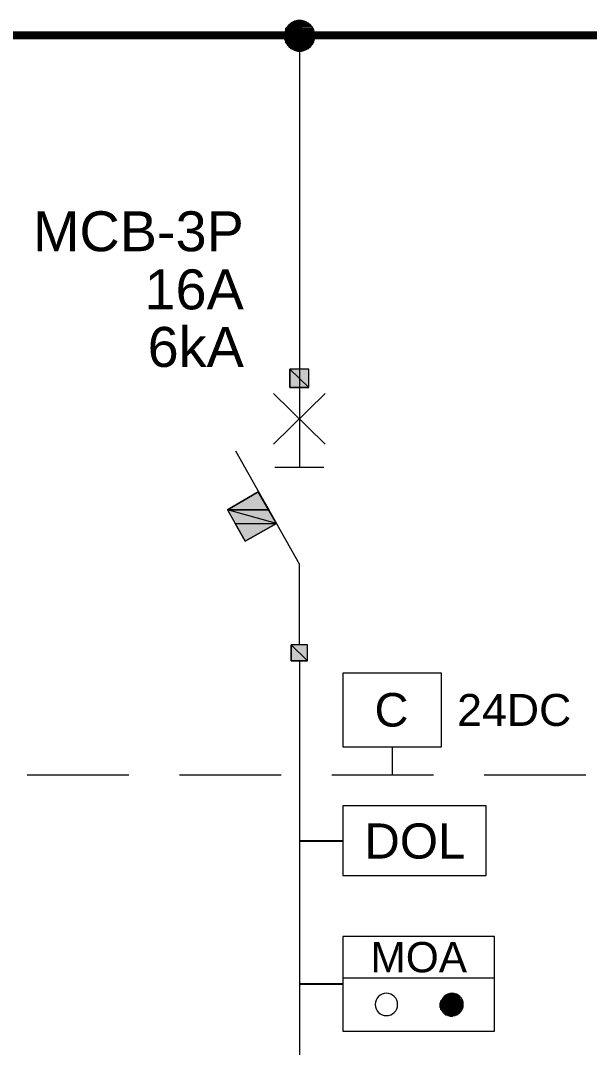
# Model space of a CAD drawing. Header units: millimetres. Extents: x -33055 to 42243, y -56860 to 24450.
# Drawn here: x 21395 to 24951, y 8545 to 14967 of the extents above; entities that cross this region are included whole.
import ezdxf
from ezdxf.enums import TextEntityAlignment as Align

# ---------------------------------------------------------------- set-up
doc = ezdxf.new("R2010")
doc.units = ezdxf.units.MM
for name, color, linetype in [('E-BUSBAR', 7, 'Continuous'), ('E-CTRL', 7, 'Continuous'), ('E-LEADER', 7, 'Continuous'), ('E-SLD', 7, 'Continuous'), ('E-TEXT', 7, 'Continuous')]:
    doc.layers.add(name, color=color, linetype=linetype)
doc.styles.add('ARIAL', font='arial.ttf')

msp = doc.modelspace()

# ---------------------------------------------------------------- hatches: boundary and pattern name
at = {"layer": 'E-SLD'}
h = msp.add_hatch(color=7, dxfattribs=at)
h.dxf.hatch_style = 1
h.paths.add_polyline_path([(23150.3, 14967), (23124.9, 14967), (23163, 14962.8), (23150.3, 14967)])
h.paths.add_polyline_path([(23124.9, 14967), (23163, 14962.8), (23120.6, 14962.8), (23124.9, 14967)])
h = msp.add_hatch(color=7, dxfattribs=at)
h.dxf.hatch_style = 1
h.paths.add_polyline_path([(23141.8, 14967), (23150.3, 14967), (23124.9, 14967), (23141.8, 14967)])
h = msp.add_hatch(color=7, dxfattribs=at)
h.dxf.hatch_style = 1
h.paths.add_polyline_path([(23230.7, 14899.3), (23048.7, 14899.3), (23230.7, 14890.8), (23230.7, 14899.3)])
h.paths.add_polyline_path([(23048.7, 14899.3), (23230.7, 14890.8), (23044.4, 14890.8), (23048.7, 14899.3)])
h = msp.add_hatch(color=7, dxfattribs=at)
h.dxf.hatch_style = 1
h.paths.add_polyline_path([(23226.5, 14907.8), (23052.9, 14907.8), (23230.7, 14899.3), (23226.5, 14907.8)])
h.paths.add_polyline_path([(23052.9, 14907.8), (23230.7, 14899.3), (23048.7, 14899.3), (23052.9, 14907.8)])
h = msp.add_hatch(color=7, dxfattribs=at)
h.dxf.hatch_style = 1
h.paths.add_polyline_path([(23218, 14924.7), (23061.4, 14924.7), (23222.2, 14916.2), (23218, 14924.7)])
h.paths.add_polyline_path([(23061.4, 14924.7), (23222.2, 14916.2), (23052.9, 14916.2), (23061.4, 14924.7)])
h = msp.add_hatch(color=7, dxfattribs=at)
h.dxf.hatch_style = 1
h.paths.add_polyline_path([(23222.2, 14916.2), (23052.9, 14916.2), (23226.5, 14907.8), (23222.2, 14916.2)])
h.paths.add_polyline_path([(23052.9, 14916.2), (23226.5, 14907.8), (23052.9, 14907.8), (23052.9, 14916.2)])
h = msp.add_hatch(color=7, dxfattribs=at)
h.dxf.hatch_style = 1
h.paths.add_polyline_path([(23213.8, 14928.9), (23065.6, 14928.9), (23218, 14924.7), (23213.8, 14928.9)])
h.paths.add_polyline_path([(23065.6, 14928.9), (23218, 14924.7), (23061.4, 14924.7), (23065.6, 14928.9)])
h = msp.add_hatch(color=7, dxfattribs=at)
h.dxf.hatch_style = 1
h.paths.add_polyline_path([(23209.5, 14937.4), (23069.8, 14937.4), (23213.8, 14928.9), (23209.5, 14937.4)])
h.paths.add_polyline_path([(23069.8, 14937.4), (23213.8, 14928.9), (23065.6, 14928.9), (23069.8, 14937.4)])
h = msp.add_hatch(color=7, dxfattribs=at)
h.dxf.hatch_style = 1
h.paths.add_polyline_path([(23201.1, 14941.6), (23078.3, 14941.6), (23209.5, 14937.4), (23201.1, 14941.6)])
h.paths.add_polyline_path([(23078.3, 14941.6), (23209.5, 14937.4), (23069.8, 14937.4), (23078.3, 14941.6)])
h = msp.add_hatch(color=7, dxfattribs=at)
h.dxf.hatch_style = 1
h.paths.add_polyline_path([(23192.6, 14950.1), (23086.8, 14950.1), (23201.1, 14941.6), (23192.6, 14950.1)])
h.paths.add_polyline_path([(23086.8, 14950.1), (23201.1, 14941.6), (23078.3, 14941.6), (23086.8, 14950.1)])
h = msp.add_hatch(color=7, dxfattribs=at)
h.dxf.hatch_style = 1
h.paths.add_polyline_path([(23184.1, 14954.3), (23091, 14954.3), (23192.6, 14950.1), (23184.1, 14954.3)])
h.paths.add_polyline_path([(23091, 14954.3), (23192.6, 14950.1), (23086.8, 14950.1), (23091, 14954.3)])
h = msp.add_hatch(color=7, dxfattribs=at)
h.dxf.hatch_style = 1
h.paths.add_polyline_path([(23179.9, 14958.6), (23099.5, 14958.6), (23184.1, 14954.3), (23179.9, 14958.6)])
h.paths.add_polyline_path([(23099.5, 14958.6), (23184.1, 14954.3), (23091, 14954.3), (23099.5, 14958.6)])
h = msp.add_hatch(color=7, dxfattribs=at)
h.dxf.hatch_style = 1
h.paths.add_polyline_path([(23167.2, 14962.8), (23107.9, 14962.8), (23179.9, 14958.6), (23167.2, 14962.8)])
h.paths.add_polyline_path([(23107.9, 14962.8), (23179.9, 14958.6), (23099.5, 14958.6), (23107.9, 14962.8)])
h = msp.add_hatch(color=7, dxfattribs=at)
h.dxf.hatch_style = 1
h.paths.add_polyline_path([(23163, 14962.8), (23120.6, 14962.8), (23167.2, 14962.8), (23163, 14962.8)])
h.paths.add_polyline_path([(23120.6, 14962.8), (23167.2, 14962.8), (23107.9, 14962.8), (23120.6, 14962.8)])
h = msp.add_hatch(color=7, dxfattribs=at)
h.dxf.hatch_style = 1
h.paths.add_polyline_path([(23230.7, 14890.8), (23044.4, 14890.8), (23234.9, 14882.4), (23230.7, 14890.8)])
h.paths.add_polyline_path([(23044.4, 14890.8), (23234.9, 14882.4), (23044.4, 14882.4), (23044.4, 14890.8)])
h = msp.add_hatch(color=7, dxfattribs=at)
h.dxf.hatch_style = 1
h.paths.add_polyline_path([(23234.9, 14882.4), (23044.4, 14882.4), (23234.9, 14869.7), (23234.9, 14882.4)])
h.paths.add_polyline_path([(23044.4, 14882.4), (23234.9, 14869.7), (23044.4, 14869.7), (23044.4, 14882.4)])
h = msp.add_hatch(color=7, dxfattribs=at)
h.dxf.hatch_style = 1
h.paths.add_polyline_path([(23234.9, 14869.7), (23044.4, 14869.7), (23234.9, 14861.2), (23234.9, 14869.7)])
h.paths.add_polyline_path([(23044.4, 14869.7), (23234.9, 14861.2), (23044.4, 14861.2), (23044.4, 14869.7)])
h = msp.add_hatch(color=7, dxfattribs=at)
h.dxf.hatch_style = 1
h.paths.add_polyline_path([(23234.9, 14861.2), (23044.4, 14861.2), (23230.7, 14852.7), (23234.9, 14861.2)])
h.paths.add_polyline_path([(23044.4, 14861.2), (23230.7, 14852.7), (23044.4, 14852.7), (23044.4, 14861.2)])
h = msp.add_hatch(color=7, dxfattribs=at)
h.dxf.hatch_style = 1
h.paths.add_polyline_path([(23230.7, 14852.7), (23044.4, 14852.7), (23230.7, 14844.3), (23230.7, 14852.7)])
h.paths.add_polyline_path([(23044.4, 14852.7), (23230.7, 14844.3), (23048.7, 14844.3), (23044.4, 14852.7)])
h = msp.add_hatch(color=7, dxfattribs=at)
h.dxf.hatch_style = 1
h.paths.add_polyline_path([(23230.7, 14844.3), (23048.7, 14844.3), (23226.5, 14835.8), (23230.7, 14844.3)])
h.paths.add_polyline_path([(23048.7, 14844.3), (23226.5, 14835.8), (23052.9, 14835.8), (23048.7, 14844.3)])
h = msp.add_hatch(color=7, dxfattribs=at)
h.dxf.hatch_style = 1
h.paths.add_polyline_path([(23226.5, 14835.8), (23052.9, 14835.8), (23222.2, 14827.3), (23226.5, 14835.8)])
h.paths.add_polyline_path([(23052.9, 14835.8), (23222.2, 14827.3), (23052.9, 14827.3), (23052.9, 14835.8)])
h = msp.add_hatch(color=7, dxfattribs=at)
h.dxf.hatch_style = 1
h.paths.add_polyline_path([(23222.2, 14827.3), (23052.9, 14827.3), (23218, 14818.9), (23222.2, 14827.3)])
h.paths.add_polyline_path([(23052.9, 14827.3), (23218, 14818.9), (23061.4, 14818.9), (23052.9, 14827.3)])
h = msp.add_hatch(color=7, dxfattribs=at)
h.dxf.hatch_style = 1
h.paths.add_polyline_path([(23218, 14818.9), (23061.4, 14818.9), (23213.8, 14810.4), (23218, 14818.9)])
h.paths.add_polyline_path([(23061.4, 14818.9), (23213.8, 14810.4), (23065.6, 14810.4), (23061.4, 14818.9)])
h = msp.add_hatch(color=7, dxfattribs=at)
h.dxf.hatch_style = 1
h.paths.add_polyline_path([(23213.8, 14810.4), (23065.6, 14810.4), (23209.5, 14806.2), (23213.8, 14810.4)])
h.paths.add_polyline_path([(23065.6, 14810.4), (23209.5, 14806.2), (23069.8, 14806.2), (23065.6, 14810.4)])
h = msp.add_hatch(color=7, dxfattribs=at)
h.dxf.hatch_style = 1
h.paths.add_polyline_path([(23209.5, 14806.2), (23069.8, 14806.2), (23201.1, 14797.7), (23209.5, 14806.2)])
h.paths.add_polyline_path([(23069.8, 14806.2), (23201.1, 14797.7), (23078.3, 14797.7), (23069.8, 14806.2)])
h = msp.add_hatch(color=7, dxfattribs=at)
h.dxf.hatch_style = 1
h.paths.add_polyline_path([(23201.1, 14797.7), (23078.3, 14797.7), (23192.6, 14793.5), (23201.1, 14797.7)])
h.paths.add_polyline_path([(23078.3, 14797.7), (23192.6, 14793.5), (23086.8, 14793.5), (23078.3, 14797.7)])
h = msp.add_hatch(color=7, dxfattribs=at)
h.dxf.hatch_style = 1
h.paths.add_polyline_path([(23192.6, 14793.5), (23086.8, 14793.5), (23184.1, 14789.2), (23192.6, 14793.5)])
h.paths.add_polyline_path([(23086.8, 14793.5), (23184.1, 14789.2), (23091, 14789.2), (23086.8, 14793.5)])
h = msp.add_hatch(color=7, dxfattribs=at)
h.dxf.hatch_style = 1
h.paths.add_polyline_path([(23184.1, 14789.2), (23091, 14789.2), (23179.9, 14785), (23184.1, 14789.2)])
h.paths.add_polyline_path([(23091, 14789.2), (23179.9, 14785), (23099.5, 14785), (23091, 14789.2)])
h = msp.add_hatch(color=7, dxfattribs=at)
h.dxf.hatch_style = 1
h.paths.add_polyline_path([(23179.9, 14785), (23099.5, 14785), (23167.2, 14780.8), (23179.9, 14785)])
h.paths.add_polyline_path([(23099.5, 14785), (23167.2, 14780.8), (23107.9, 14780.8), (23099.5, 14785)])
h = msp.add_hatch(color=7, dxfattribs=at)
h.dxf.hatch_style = 1
h.paths.add_polyline_path([(23167.2, 14780.8), (23107.9, 14780.8), (23163, 14780.8), (23167.2, 14780.8)])
h.paths.add_polyline_path([(23107.9, 14780.8), (23163, 14780.8), (23120.6, 14780.8), (23107.9, 14780.8)])
h = msp.add_hatch(color=7, dxfattribs=at)
h.dxf.hatch_style = 1
h.paths.add_polyline_path([(23120.6, 14780.8), (23124.9, 14776.5), (23150.3, 14776.5), (23120.6, 14780.8)])
h.paths.add_polyline_path([(23124.9, 14776.5), (23150.3, 14776.5), (23141.8, 14776.5), (23124.9, 14776.5)])
h = msp.add_hatch(color=7, dxfattribs=at)
h.dxf.hatch_style = 1
h.paths.add_polyline_path([(23120.6, 14780.8), (23163, 14780.8), (23150.3, 14776.5), (23120.6, 14780.8)])
h = msp.add_hatch(color=7, dxfattribs=at)
h.dxf.hatch_style = 1
h.paths.add_polyline_path([(23196.8, 12786.9), (23078.3, 12786.9), (23196.8, 12672.6), (23196.8, 12786.9)])
h.paths.add_polyline_path([(23078.3, 12786.9), (23196.8, 12672.6), (23078.3, 12672.6), (23078.3, 12786.9)])
h = msp.add_hatch(color=7, dxfattribs=at)
h.dxf.hatch_style = 1
h.paths.add_polyline_path([(22879.3, 12020.6), (22947.1, 11906.3), (22688.8, 11906.3), (22879.3, 12020.6)])
h = msp.add_hatch(color=7, dxfattribs=at)
h.dxf.hatch_style = 1
h.paths.add_polyline_path([(22688.8, 11906.3), (22735.4, 11821.7), (22993.6, 11821.7), (22688.8, 11906.3)])
h.paths.add_polyline_path([(22735.4, 11821.7), (22993.6, 11821.7), (22798.9, 11711.6), (22735.4, 11821.7)])
h = msp.add_hatch(color=7, dxfattribs=at)
h.dxf.hatch_style = 1
h.paths.add_polyline_path([(22688.8, 11906.3), (22947.1, 11906.3), (22993.6, 11821.7), (22688.8, 11906.3)])
h = msp.add_hatch(color=7, dxfattribs=at)
h.dxf.hatch_style = 1
h.paths.add_polyline_path([(23188.4, 11063.9), (23086.8, 11063.9), (23188.4, 10962.3), (23188.4, 11063.9)])
h.paths.add_polyline_path([(23086.8, 11063.9), (23188.4, 10962.3), (23086.8, 10962.3), (23086.8, 11063.9)])
h = msp.add_hatch(color=7, dxfattribs=at)
h.dxf.hatch_style = 1
h.paths.add_polyline_path([(24132.4, 8862.6), (24043.5, 8862.6), (24140.9, 8858.3), (24132.4, 8862.6)])
h.paths.add_polyline_path([(24043.5, 8862.6), (24140.9, 8858.3), (24039.3, 8858.3), (24043.5, 8862.6)])
h = msp.add_hatch(color=7, dxfattribs=at)
h.dxf.hatch_style = 1
h.paths.add_polyline_path([(24128.2, 8866.8), (24047.7, 8866.8), (24132.4, 8862.6), (24128.2, 8866.8)])
h.paths.add_polyline_path([(24047.7, 8866.8), (24132.4, 8862.6), (24043.5, 8862.6), (24047.7, 8866.8)])
h = msp.add_hatch(color=7, dxfattribs=at)
h.dxf.hatch_style = 1
h.paths.add_polyline_path([(24123.9, 8871), (24052, 8871), (24128.2, 8866.8), (24123.9, 8871)])
h.paths.add_polyline_path([(24052, 8871), (24128.2, 8866.8), (24047.7, 8866.8), (24052, 8871)])
h = msp.add_hatch(color=7, dxfattribs=at)
h.dxf.hatch_style = 1
h.paths.add_polyline_path([(24115.5, 8875.3), (24060.4, 8875.3), (24123.9, 8871), (24115.5, 8875.3)])
h.paths.add_polyline_path([(24060.4, 8875.3), (24123.9, 8871), (24052, 8871), (24060.4, 8875.3)])
h = msp.add_hatch(color=7, dxfattribs=at)
h.dxf.hatch_style = 1
h.paths.add_polyline_path([(24111.2, 8875.3), (24064.7, 8875.3), (24115.5, 8875.3), (24111.2, 8875.3)])
h.paths.add_polyline_path([(24064.7, 8875.3), (24115.5, 8875.3), (24060.4, 8875.3), (24064.7, 8875.3)])
h = msp.add_hatch(color=7, dxfattribs=at)
h.dxf.hatch_style = 1
h.paths.add_polyline_path([(24102.8, 8879.5), (24073.1, 8879.5), (24111.2, 8875.3), (24102.8, 8879.5)])
h.paths.add_polyline_path([(24073.1, 8879.5), (24111.2, 8875.3), (24064.7, 8875.3), (24073.1, 8879.5)])
h = msp.add_hatch(color=7, dxfattribs=at)
h.dxf.hatch_style = 1
h.paths.add_polyline_path([(24094.3, 8879.5), (24077.4, 8879.5), (24102.8, 8879.5), (24094.3, 8879.5)])
h.paths.add_polyline_path([(24077.4, 8879.5), (24102.8, 8879.5), (24073.1, 8879.5), (24077.4, 8879.5)])
h = msp.add_hatch(color=7, dxfattribs=at)
h.dxf.hatch_style = 1
h.paths.add_polyline_path([(24090.1, 8879.5), (24094.3, 8879.5), (24077.4, 8879.5), (24090.1, 8879.5)])
h = msp.add_hatch(color=7, dxfattribs=at)
h.dxf.hatch_style = 1
h.paths.add_polyline_path([(24153.6, 8828.7), (24022.3, 8828.7), (24157.8, 8824.5), (24153.6, 8828.7)])
h.paths.add_polyline_path([(24022.3, 8828.7), (24157.8, 8824.5), (24018.1, 8824.5), (24022.3, 8828.7)])
h = msp.add_hatch(color=7, dxfattribs=at)
h.dxf.hatch_style = 1
h.paths.add_polyline_path([(24157.8, 8824.5), (24018.1, 8824.5), (24157.8, 8816), (24157.8, 8824.5)])
h.paths.add_polyline_path([(24018.1, 8824.5), (24157.8, 8816), (24018.1, 8816), (24018.1, 8824.5)])
h = msp.add_hatch(color=7, dxfattribs=at)
h.dxf.hatch_style = 1
h.paths.add_polyline_path([(24157.8, 8816), (24018.1, 8816), (24157.8, 8811.8), (24157.8, 8816)])
h.paths.add_polyline_path([(24018.1, 8816), (24157.8, 8811.8), (24018.1, 8811.8), (24018.1, 8816)])
h = msp.add_hatch(color=7, dxfattribs=at)
h.dxf.hatch_style = 1
h.paths.add_polyline_path([(24157.8, 8811.8), (24018.1, 8811.8), (24157.8, 8803.3), (24157.8, 8811.8)])
h.paths.add_polyline_path([(24018.1, 8811.8), (24157.8, 8803.3), (24018.1, 8803.3), (24018.1, 8811.8)])
h = msp.add_hatch(color=7, dxfattribs=at)
h.dxf.hatch_style = 1
h.paths.add_polyline_path([(24157.8, 8803.3), (24018.1, 8803.3), (24157.8, 8794.8), (24157.8, 8803.3)])
h.paths.add_polyline_path([(24018.1, 8803.3), (24157.8, 8794.8), (24018.1, 8794.8), (24018.1, 8803.3)])
h = msp.add_hatch(color=7, dxfattribs=at)
h.dxf.hatch_style = 1
h.paths.add_polyline_path([(24149.3, 8841.4), (24026.6, 8841.4), (24153.6, 8837.2), (24149.3, 8841.4)])
h.paths.add_polyline_path([(24026.6, 8841.4), (24153.6, 8837.2), (24022.3, 8837.2), (24026.6, 8841.4)])
h = msp.add_hatch(color=7, dxfattribs=at)
h.dxf.hatch_style = 1
h.paths.add_polyline_path([(24153.6, 8837.2), (24022.3, 8837.2), (24153.6, 8828.7), (24153.6, 8837.2)])
h.paths.add_polyline_path([(24022.3, 8837.2), (24153.6, 8828.7), (24022.3, 8828.7), (24022.3, 8837.2)])
h = msp.add_hatch(color=7, dxfattribs=at)
h.dxf.hatch_style = 1
h.paths.add_polyline_path([(24145.1, 8845.6), (24030.8, 8845.6), (24149.3, 8841.4), (24145.1, 8845.6)])
h.paths.add_polyline_path([(24030.8, 8845.6), (24149.3, 8841.4), (24026.6, 8841.4), (24030.8, 8845.6)])
h = msp.add_hatch(color=7, dxfattribs=at)
h.dxf.hatch_style = 1
h.paths.add_polyline_path([(24140.9, 8854.1), (24035, 8854.1), (24145.1, 8845.6), (24140.9, 8854.1)])
h.paths.add_polyline_path([(24035, 8854.1), (24145.1, 8845.6), (24030.8, 8845.6), (24035, 8854.1)])
h = msp.add_hatch(color=7, dxfattribs=at)
h.dxf.hatch_style = 1
h.paths.add_polyline_path([(24140.9, 8858.3), (24039.3, 8858.3), (24140.9, 8854.1), (24140.9, 8858.3)])
h.paths.add_polyline_path([(24039.3, 8858.3), (24140.9, 8854.1), (24035, 8854.1), (24039.3, 8858.3)])
h = msp.add_hatch(color=7, dxfattribs=at)
h.dxf.hatch_style = 1
h.paths.add_polyline_path([(24157.8, 8794.8), (24018.1, 8794.8), (24153.6, 8790.6), (24157.8, 8794.8)])
h.paths.add_polyline_path([(24018.1, 8794.8), (24153.6, 8790.6), (24022.3, 8790.6), (24018.1, 8794.8)])
h = msp.add_hatch(color=7, dxfattribs=at)
h.dxf.hatch_style = 1
h.paths.add_polyline_path([(24153.6, 8790.6), (24022.3, 8790.6), (24153.6, 8782.1), (24153.6, 8790.6)])
h.paths.add_polyline_path([(24022.3, 8790.6), (24153.6, 8782.1), (24022.3, 8782.1), (24022.3, 8790.6)])
h = msp.add_hatch(color=7, dxfattribs=at)
h.dxf.hatch_style = 1
h.paths.add_polyline_path([(24153.6, 8782.1), (24022.3, 8782.1), (24149.3, 8777.9), (24153.6, 8782.1)])
h.paths.add_polyline_path([(24022.3, 8782.1), (24149.3, 8777.9), (24026.6, 8777.9), (24022.3, 8782.1)])
h = msp.add_hatch(color=7, dxfattribs=at)
h.dxf.hatch_style = 1
h.paths.add_polyline_path([(24149.3, 8777.9), (24026.6, 8777.9), (24145.1, 8773.7), (24149.3, 8777.9)])
h.paths.add_polyline_path([(24026.6, 8777.9), (24145.1, 8773.7), (24030.8, 8773.7), (24026.6, 8777.9)])
h = msp.add_hatch(color=7, dxfattribs=at)
h.dxf.hatch_style = 1
h.paths.add_polyline_path([(24145.1, 8773.7), (24030.8, 8773.7), (24140.9, 8765.2), (24145.1, 8773.7)])
h.paths.add_polyline_path([(24030.8, 8773.7), (24140.9, 8765.2), (24035, 8765.2), (24030.8, 8773.7)])
h = msp.add_hatch(color=7, dxfattribs=at)
h.dxf.hatch_style = 1
h.paths.add_polyline_path([(24140.9, 8765.2), (24035, 8765.2), (24140.9, 8761), (24140.9, 8765.2)])
h.paths.add_polyline_path([(24035, 8765.2), (24140.9, 8761), (24039.3, 8761), (24035, 8765.2)])
h = msp.add_hatch(color=7, dxfattribs=at)
h.dxf.hatch_style = 1
h.paths.add_polyline_path([(24140.9, 8761), (24039.3, 8761), (24132.4, 8756.7), (24140.9, 8761)])
h.paths.add_polyline_path([(24039.3, 8761), (24132.4, 8756.7), (24043.5, 8756.7), (24039.3, 8761)])
h = msp.add_hatch(color=7, dxfattribs=at)
h.dxf.hatch_style = 1
h.paths.add_polyline_path([(24132.4, 8756.7), (24043.5, 8756.7), (24128.2, 8752.5), (24132.4, 8756.7)])
h.paths.add_polyline_path([(24043.5, 8756.7), (24128.2, 8752.5), (24047.7, 8752.5), (24043.5, 8756.7)])
h = msp.add_hatch(color=7, dxfattribs=at)
h.dxf.hatch_style = 1
h.paths.add_polyline_path([(24128.2, 8752.5), (24047.7, 8752.5), (24123.9, 8748.3), (24128.2, 8752.5)])
h.paths.add_polyline_path([(24047.7, 8752.5), (24123.9, 8748.3), (24052, 8748.3), (24047.7, 8752.5)])
h = msp.add_hatch(color=7, dxfattribs=at)
h.dxf.hatch_style = 1
h.paths.add_polyline_path([(24123.9, 8748.3), (24052, 8748.3), (24115.5, 8748.3), (24123.9, 8748.3)])
h.paths.add_polyline_path([(24052, 8748.3), (24115.5, 8748.3), (24060.4, 8748.3), (24052, 8748.3)])
h = msp.add_hatch(color=7, dxfattribs=at)
h.dxf.hatch_style = 1
h.paths.add_polyline_path([(24115.5, 8748.3), (24060.4, 8748.3), (24111.2, 8744), (24115.5, 8748.3)])
h.paths.add_polyline_path([(24060.4, 8748.3), (24111.2, 8744), (24064.7, 8744), (24060.4, 8748.3)])
h = msp.add_hatch(color=7, dxfattribs=at)
h.dxf.hatch_style = 1
h.paths.add_polyline_path([(24111.2, 8744), (24064.7, 8744), (24102.8, 8744), (24111.2, 8744)])
h.paths.add_polyline_path([(24064.7, 8744), (24102.8, 8744), (24073.1, 8744), (24064.7, 8744)])
h = msp.add_hatch(color=7, dxfattribs=at)
h.dxf.hatch_style = 1
h.paths.add_polyline_path([(24073.1, 8744), (24077.4, 8739.8), (24094.3, 8739.8), (24073.1, 8744)])
h.paths.add_polyline_path([(24077.4, 8739.8), (24094.3, 8739.8), (24090.1, 8739.8), (24077.4, 8739.8)])
h = msp.add_hatch(color=7, dxfattribs=at)
h.dxf.hatch_style = 1
h.paths.add_polyline_path([(24073.1, 8744), (24102.8, 8744), (24094.3, 8739.8), (24073.1, 8744)])

# ---------------------------------------------------------------- linework, layer by layer
at = {"layer": 'E-BUSBAR', "const_width": 50}
msp.add_lwpolyline([(-25283, 14874), (35929, 14874)], dxfattribs=at)
at = {"layer": 'E-CTRL', "color": 7, "lineweight": 0}
for p, q in [((21435.5, 10250), (22070.5, 10250)), ((22388, 10250), (23023, 10250)), ((23340.5, 10250), (23975.5, 10250)), ((24293, 10250), (24928, 10250))]:
    msp.add_line(p, q, dxfattribs=at)
at = {"layer": 'E-LEADER', "color": 253, "lineweight": 25, "true_color": 0x999999}
for p, q in [((23137.6, 9836.2), (23408.5, 9836.2)), ((23137.6, 8943), (23408.5, 8943))]:
    msp.add_line(p, q, dxfattribs=at)
at = {"layer": 'E-SLD', "color": 7, "lineweight": 0}
for p, q in [((23137.6, 14873.9), (23137.6, 12173)), ((22976.7, 12634.5), (23298.4, 12317)), ((23298.4, 12634.5), (22976.7, 12317)), ((22985.2, 12173), (23290, 12173)), ((23137.6, 10962.3), (23137.6, 8214.9)), ((23717.5, 10424.7), (23717.5, 10251.1)), ((23408.5, 8981.1), (24356.8, 8981.1))]:
    msp.add_line(p, q, dxfattribs=at)
for points in [[(23234.9, 14871.8), (23233, 14891), (23227.4, 14908.9), (23218.7, 14925), (23207, 14939.1), (23192.9, 14950.8), (23176.7, 14959.5), (23158.9, 14965.1), (23139.7, 14967), (23120.5, 14965.1), (23102.6, 14959.5), (23086.4, 14950.8), (23072.3, 14939.1), (23060.7, 14925), (23051.9, 14908.9), (23046.4, 14891), (23044.4, 14871.8), (23046.4, 14852.6), (23051.9, 14834.7), (23060.7, 14818.5), (23072.3, 14804.4), (23086.4, 14792.8), (23102.6, 14784), (23120.5, 14778.5), (23139.7, 14776.5), (23158.9, 14778.5), (23176.7, 14784), (23192.9, 14792.8), (23207, 14804.4), (23218.7, 14818.5), (23227.4, 14834.7), (23233, 14852.6), (23234.9, 14871.8)], [(23124.9, 14967), (23163, 14962.8), (23120.6, 14962.8), (23124.9, 14967)], [(23141.8, 14967), (23150.3, 14967), (23124.9, 14967), (23141.8, 14967)], [(23150.3, 14967), (23124.9, 14967), (23163, 14962.8), (23150.3, 14967)], [(23048.7, 14899.3), (23230.7, 14890.8), (23044.4, 14890.8), (23048.7, 14899.3)], [(23052.9, 14907.8), (23230.7, 14899.3), (23048.7, 14899.3), (23052.9, 14907.8)], [(23230.7, 14899.3), (23048.7, 14899.3), (23230.7, 14890.8), (23230.7, 14899.3)], [(23061.4, 14924.7), (23222.2, 14916.2), (23052.9, 14916.2), (23061.4, 14924.7)], [(23222.2, 14916.2), (23052.9, 14916.2), (23226.5, 14907.8), (23222.2, 14916.2)], [(23052.9, 14916.2), (23226.5, 14907.8), (23052.9, 14907.8), (23052.9, 14916.2)], [(23226.5, 14907.8), (23052.9, 14907.8), (23230.7, 14899.3), (23226.5, 14907.8)], [(23065.6, 14928.9), (23218, 14924.7), (23061.4, 14924.7), (23065.6, 14928.9)], [(23218, 14924.7), (23061.4, 14924.7), (23222.2, 14916.2), (23218, 14924.7)], [(23069.8, 14937.4), (23213.8, 14928.9), (23065.6, 14928.9), (23069.8, 14937.4)], [(23213.8, 14928.9), (23065.6, 14928.9), (23218, 14924.7), (23213.8, 14928.9)], [(23078.3, 14941.6), (23209.5, 14937.4), (23069.8, 14937.4), (23078.3, 14941.6)], [(23209.5, 14937.4), (23069.8, 14937.4), (23213.8, 14928.9), (23209.5, 14937.4)], [(23086.8, 14950.1), (23201.1, 14941.6), (23078.3, 14941.6), (23086.8, 14950.1)], [(23201.1, 14941.6), (23078.3, 14941.6), (23209.5, 14937.4), (23201.1, 14941.6)], [(23091, 14954.3), (23192.6, 14950.1), (23086.8, 14950.1), (23091, 14954.3)], [(23192.6, 14950.1), (23086.8, 14950.1), (23201.1, 14941.6), (23192.6, 14950.1)], [(23099.5, 14958.6), (23184.1, 14954.3), (23091, 14954.3), (23099.5, 14958.6)], [(23184.1, 14954.3), (23091, 14954.3), (23192.6, 14950.1), (23184.1, 14954.3)], [(23107.9, 14962.8), (23179.9, 14958.6), (23099.5, 14958.6), (23107.9, 14962.8)], [(23179.9, 14958.6), (23099.5, 14958.6), (23184.1, 14954.3), (23179.9, 14958.6)], [(23120.6, 14962.8), (23167.2, 14962.8), (23107.9, 14962.8), (23120.6, 14962.8)], [(23167.2, 14962.8), (23107.9, 14962.8), (23179.9, 14958.6), (23167.2, 14962.8)], [(23163, 14962.8), (23120.6, 14962.8), (23167.2, 14962.8), (23163, 14962.8)], [(23230.7, 14890.8), (23044.4, 14890.8), (23234.9, 14882.4), (23230.7, 14890.8)], [(23044.4, 14890.8), (23234.9, 14882.4), (23044.4, 14882.4), (23044.4, 14890.8)], [(23234.9, 14882.4), (23044.4, 14882.4), (23234.9, 14869.7), (23234.9, 14882.4)], [(23044.4, 14882.4), (23234.9, 14869.7), (23044.4, 14869.7), (23044.4, 14882.4)], [(23234.9, 14869.7), (23044.4, 14869.7), (23234.9, 14861.2), (23234.9, 14869.7)], [(23044.4, 14869.7), (23234.9, 14861.2), (23044.4, 14861.2), (23044.4, 14869.7)], [(23234.9, 14861.2), (23044.4, 14861.2), (23230.7, 14852.7), (23234.9, 14861.2)], [(23044.4, 14861.2), (23230.7, 14852.7), (23044.4, 14852.7), (23044.4, 14861.2)], [(23230.7, 14852.7), (23044.4, 14852.7), (23230.7, 14844.3), (23230.7, 14852.7)], [(23044.4, 14852.7), (23230.7, 14844.3), (23048.7, 14844.3), (23044.4, 14852.7)], [(23230.7, 14844.3), (23048.7, 14844.3), (23226.5, 14835.8), (23230.7, 14844.3)], [(23048.7, 14844.3), (23226.5, 14835.8), (23052.9, 14835.8), (23048.7, 14844.3)], [(23226.5, 14835.8), (23052.9, 14835.8), (23222.2, 14827.3), (23226.5, 14835.8)], [(23052.9, 14835.8), (23222.2, 14827.3), (23052.9, 14827.3), (23052.9, 14835.8)], [(23222.2, 14827.3), (23052.9, 14827.3), (23218, 14818.9), (23222.2, 14827.3)], [(23052.9, 14827.3), (23218, 14818.9), (23061.4, 14818.9), (23052.9, 14827.3)], [(23218, 14818.9), (23061.4, 14818.9), (23213.8, 14810.4), (23218, 14818.9)], [(23061.4, 14818.9), (23213.8, 14810.4), (23065.6, 14810.4), (23061.4, 14818.9)], [(23213.8, 14810.4), (23065.6, 14810.4), (23209.5, 14806.2), (23213.8, 14810.4)], [(23065.6, 14810.4), (23209.5, 14806.2), (23069.8, 14806.2), (23065.6, 14810.4)], [(23209.5, 14806.2), (23069.8, 14806.2), (23201.1, 14797.7), (23209.5, 14806.2)], [(23069.8, 14806.2), (23201.1, 14797.7), (23078.3, 14797.7), (23069.8, 14806.2)], [(23201.1, 14797.7), (23078.3, 14797.7), (23192.6, 14793.5), (23201.1, 14797.7)], [(23078.3, 14797.7), (23192.6, 14793.5), (23086.8, 14793.5), (23078.3, 14797.7)], [(23192.6, 14793.5), (23086.8, 14793.5), (23184.1, 14789.2), (23192.6, 14793.5)], [(23086.8, 14793.5), (23184.1, 14789.2), (23091, 14789.2), (23086.8, 14793.5)], [(23184.1, 14789.2), (23091, 14789.2), (23179.9, 14785), (23184.1, 14789.2)], [(23091, 14789.2), (23179.9, 14785), (23099.5, 14785), (23091, 14789.2)], [(23179.9, 14785), (23099.5, 14785), (23167.2, 14780.8), (23179.9, 14785)], [(23099.5, 14785), (23167.2, 14780.8), (23107.9, 14780.8), (23099.5, 14785)], [(23167.2, 14780.8), (23107.9, 14780.8), (23163, 14780.8), (23167.2, 14780.8)], [(23107.9, 14780.8), (23163, 14780.8), (23120.6, 14780.8), (23107.9, 14780.8)], [(23120.6, 14780.8), (23124.9, 14776.5), (23150.3, 14776.5), (23120.6, 14780.8)], [(23120.6, 14780.8), (23163, 14780.8), (23150.3, 14776.5), (23120.6, 14780.8)], [(23124.9, 14776.5), (23150.3, 14776.5), (23141.8, 14776.5), (23124.9, 14776.5)], [(23078.3, 12786.9), (23078.3, 12672.6), (23196.8, 12672.6), (23196.8, 12786.9), (23078.3, 12786.9)], [(23078.3, 12786.9), (23078.3, 12672.6), (23196.8, 12672.6), (23196.8, 12786.9), (23078.3, 12786.9)], [(23196.8, 12786.9), (23078.3, 12786.9), (23196.8, 12672.6), (23196.8, 12786.9)], [(23078.3, 12786.9), (23196.8, 12672.6), (23078.3, 12672.6), (23078.3, 12786.9)], [(23137.6, 11063.9), (23137.6, 11567.7), (22739.6, 12274.6)], [(22798.9, 11711.6), (22993.6, 11821.7), (22879.3, 12020.6), (22688.8, 11906.3), (22798.9, 11711.6)], [(22879.3, 12020.6), (22947.1, 11906.3), (22688.8, 11906.3), (22879.3, 12020.6)], [(22688.8, 11906.3), (22735.4, 11821.7), (22993.6, 11821.7), (22688.8, 11906.3)], [(22688.8, 11906.3), (22947.1, 11906.3), (22993.6, 11821.7), (22688.8, 11906.3)], [(22735.4, 11821.7), (22993.6, 11821.7), (22798.9, 11711.6), (22735.4, 11821.7)], [(23086.8, 11063.9), (23086.8, 10962.3), (23188.4, 10962.3), (23188.4, 11063.9), (23086.8, 11063.9)], [(23188.4, 11063.9), (23086.8, 11063.9), (23188.4, 10962.3), (23188.4, 11063.9)], [(23086.8, 11063.9), (23188.4, 10962.3), (23086.8, 10962.3), (23086.8, 11063.9)], [(23408.5, 10886.1), (23408.5, 10424.7), (24026.6, 10424.7), (24026.6, 10886.1), (23408.5, 10886.1)], [(23408.5, 10056.4), (23408.5, 9620.3), (24306, 9620.3), (24306, 10056.4), (23408.5, 10056.4)], [(23408.5, 9239.3), (23408.5, 8646.7), (24356.8, 8646.7), (24356.8, 9239.3), (23408.5, 9239.3)], [(23751.4, 8813.9), (23750, 8828), (23745.9, 8841.1), (23739.5, 8852.9), (23730.9, 8863.3), (23720.6, 8871.8), (23708.7, 8878.2), (23695.6, 8882.3), (23681.5, 8883.7), (23667.5, 8882.3), (23654.3, 8878.2), (23642.5, 8871.8), (23632.1, 8863.3), (23623.6, 8852.9), (23617.2, 8841.1), (23613.1, 8828), (23611.7, 8813.9), (23613.1, 8799.8), (23617.2, 8786.7), (23623.6, 8774.8), (23632.1, 8764.5), (23642.5, 8756), (23654.3, 8749.5), (23667.5, 8745.5), (23681.5, 8744), (23695.6, 8745.5), (23708.7, 8749.5), (23720.6, 8756), (23730.9, 8764.5), (23739.5, 8774.8), (23745.9, 8786.7), (23750, 8799.8), (23751.4, 8813.9)], [(24162, 8813.9), (24160.6, 8828), (24156.5, 8841.1), (24150.1, 8852.9), (24141.6, 8863.3), (24131.2, 8871.8), (24119.4, 8878.2), (24106.2, 8882.3), (24092.2, 8883.7), (24078.1, 8882.3), (24065, 8878.2), (24053.1, 8871.8), (24042.8, 8863.3), (24034.2, 8852.9), (24027.8, 8841.1), (24023.7, 8828), (24022.3, 8813.9), (24023.7, 8799.8), (24027.8, 8786.7), (24034.2, 8774.8), (24042.8, 8764.5), (24053.1, 8756), (24065, 8749.5), (24078.1, 8745.5), (24092.2, 8744), (24106.2, 8745.5), (24119.4, 8749.5), (24131.2, 8756), (24141.6, 8764.5), (24150.1, 8774.8), (24156.5, 8786.7), (24160.6, 8799.8), (24162, 8813.9)], [(24043.5, 8862.6), (24140.9, 8858.3), (24039.3, 8858.3), (24043.5, 8862.6)], [(24047.7, 8866.8), (24132.4, 8862.6), (24043.5, 8862.6), (24047.7, 8866.8)], [(24132.4, 8862.6), (24043.5, 8862.6), (24140.9, 8858.3), (24132.4, 8862.6)], [(24052, 8871), (24128.2, 8866.8), (24047.7, 8866.8), (24052, 8871)], [(24128.2, 8866.8), (24047.7, 8866.8), (24132.4, 8862.6), (24128.2, 8866.8)], [(24060.4, 8875.3), (24123.9, 8871), (24052, 8871), (24060.4, 8875.3)], [(24123.9, 8871), (24052, 8871), (24128.2, 8866.8), (24123.9, 8871)], [(24064.7, 8875.3), (24115.5, 8875.3), (24060.4, 8875.3), (24064.7, 8875.3)], [(24115.5, 8875.3), (24060.4, 8875.3), (24123.9, 8871), (24115.5, 8875.3)], [(24073.1, 8879.5), (24111.2, 8875.3), (24064.7, 8875.3), (24073.1, 8879.5)], [(24111.2, 8875.3), (24064.7, 8875.3), (24115.5, 8875.3), (24111.2, 8875.3)], [(24077.4, 8879.5), (24102.8, 8879.5), (24073.1, 8879.5), (24077.4, 8879.5)], [(24102.8, 8879.5), (24073.1, 8879.5), (24111.2, 8875.3), (24102.8, 8879.5)], [(24090.1, 8879.5), (24094.3, 8879.5), (24077.4, 8879.5), (24090.1, 8879.5)], [(24094.3, 8879.5), (24077.4, 8879.5), (24102.8, 8879.5), (24094.3, 8879.5)], [(24022.3, 8828.7), (24157.8, 8824.5), (24018.1, 8824.5), (24022.3, 8828.7)], [(24157.8, 8824.5), (24018.1, 8824.5), (24157.8, 8816), (24157.8, 8824.5)], [(24018.1, 8824.5), (24157.8, 8816), (24018.1, 8816), (24018.1, 8824.5)], [(24157.8, 8816), (24018.1, 8816), (24157.8, 8811.8), (24157.8, 8816)], [(24018.1, 8816), (24157.8, 8811.8), (24018.1, 8811.8), (24018.1, 8816)], [(24157.8, 8811.8), (24018.1, 8811.8), (24157.8, 8803.3), (24157.8, 8811.8)], [(24018.1, 8811.8), (24157.8, 8803.3), (24018.1, 8803.3), (24018.1, 8811.8)], [(24157.8, 8803.3), (24018.1, 8803.3), (24157.8, 8794.8), (24157.8, 8803.3)], [(24018.1, 8803.3), (24157.8, 8794.8), (24018.1, 8794.8), (24018.1, 8803.3)], [(24026.6, 8841.4), (24153.6, 8837.2), (24022.3, 8837.2), (24026.6, 8841.4)], [(24153.6, 8837.2), (24022.3, 8837.2), (24153.6, 8828.7), (24153.6, 8837.2)], [(24022.3, 8837.2), (24153.6, 8828.7), (24022.3, 8828.7), (24022.3, 8837.2)], [(24153.6, 8828.7), (24022.3, 8828.7), (24157.8, 8824.5), (24153.6, 8828.7)], [(24030.8, 8845.6), (24149.3, 8841.4), (24026.6, 8841.4), (24030.8, 8845.6)], [(24149.3, 8841.4), (24026.6, 8841.4), (24153.6, 8837.2), (24149.3, 8841.4)], [(24035, 8854.1), (24145.1, 8845.6), (24030.8, 8845.6), (24035, 8854.1)], [(24145.1, 8845.6), (24030.8, 8845.6), (24149.3, 8841.4), (24145.1, 8845.6)], [(24039.3, 8858.3), (24140.9, 8854.1), (24035, 8854.1), (24039.3, 8858.3)], [(24140.9, 8854.1), (24035, 8854.1), (24145.1, 8845.6), (24140.9, 8854.1)], [(24140.9, 8858.3), (24039.3, 8858.3), (24140.9, 8854.1), (24140.9, 8858.3)], [(24157.8, 8794.8), (24018.1, 8794.8), (24153.6, 8790.6), (24157.8, 8794.8)], [(24018.1, 8794.8), (24153.6, 8790.6), (24022.3, 8790.6), (24018.1, 8794.8)], [(24153.6, 8790.6), (24022.3, 8790.6), (24153.6, 8782.1), (24153.6, 8790.6)], [(24022.3, 8790.6), (24153.6, 8782.1), (24022.3, 8782.1), (24022.3, 8790.6)], [(24153.6, 8782.1), (24022.3, 8782.1), (24149.3, 8777.9), (24153.6, 8782.1)], [(24022.3, 8782.1), (24149.3, 8777.9), (24026.6, 8777.9), (24022.3, 8782.1)], [(24149.3, 8777.9), (24026.6, 8777.9), (24145.1, 8773.7), (24149.3, 8777.9)], [(24026.6, 8777.9), (24145.1, 8773.7), (24030.8, 8773.7), (24026.6, 8777.9)], [(24145.1, 8773.7), (24030.8, 8773.7), (24140.9, 8765.2), (24145.1, 8773.7)], [(24030.8, 8773.7), (24140.9, 8765.2), (24035, 8765.2), (24030.8, 8773.7)], [(24140.9, 8765.2), (24035, 8765.2), (24140.9, 8761), (24140.9, 8765.2)], [(24035, 8765.2), (24140.9, 8761), (24039.3, 8761), (24035, 8765.2)], [(24140.9, 8761), (24039.3, 8761), (24132.4, 8756.7), (24140.9, 8761)], [(24039.3, 8761), (24132.4, 8756.7), (24043.5, 8756.7), (24039.3, 8761)], [(24132.4, 8756.7), (24043.5, 8756.7), (24128.2, 8752.5), (24132.4, 8756.7)], [(24043.5, 8756.7), (24128.2, 8752.5), (24047.7, 8752.5), (24043.5, 8756.7)], [(24128.2, 8752.5), (24047.7, 8752.5), (24123.9, 8748.3), (24128.2, 8752.5)], [(24047.7, 8752.5), (24123.9, 8748.3), (24052, 8748.3), (24047.7, 8752.5)], [(24123.9, 8748.3), (24052, 8748.3), (24115.5, 8748.3), (24123.9, 8748.3)], [(24052, 8748.3), (24115.5, 8748.3), (24060.4, 8748.3), (24052, 8748.3)], [(24115.5, 8748.3), (24060.4, 8748.3), (24111.2, 8744), (24115.5, 8748.3)], [(24060.4, 8748.3), (24111.2, 8744), (24064.7, 8744), (24060.4, 8748.3)], [(24111.2, 8744), (24064.7, 8744), (24102.8, 8744), (24111.2, 8744)], [(24064.7, 8744), (24102.8, 8744), (24073.1, 8744), (24064.7, 8744)], [(24073.1, 8744), (24077.4, 8739.8), (24094.3, 8739.8), (24073.1, 8744)], [(24073.1, 8744), (24102.8, 8744), (24094.3, 8739.8), (24073.1, 8744)], [(24077.4, 8739.8), (24094.3, 8739.8), (24090.1, 8739.8), (24077.4, 8739.8)]]:
    msp.add_lwpolyline(points, dxfattribs=at)
at = {"layer": 'E-SLD', "const_width": 1}
msp.add_lwpolyline([(23136.5, 10655.7), (23408.5, 10655.7)], dxfattribs=at)

# ---------------------------------------------------------------- texts
at = {"layer": 'E-TEXT', "color": 7, "style": 'ARIAL'}
for s, p in [('MCB-3P', (22790.4, 13524.2)), ('16A', (22790.4, 13160.8)), ('6kA', (22790.4, 12801))]:
    msp.add_text(s, height=249.81, dxfattribs=at).set_placement(p, align=Align.RIGHT)
for s, height, p in [('C', 209.9, (23607.5, 10551.7)), ('24DC', 199.8, (24123.9, 10555.9)), ('DOL', 219.73, (23544, 9726.2)), ('MOA', 189.71, (23582.1, 9015))]:
    msp.add_text(s, height=height, dxfattribs=at).set_placement(p)

doc.saveas('drawing.dxf')
